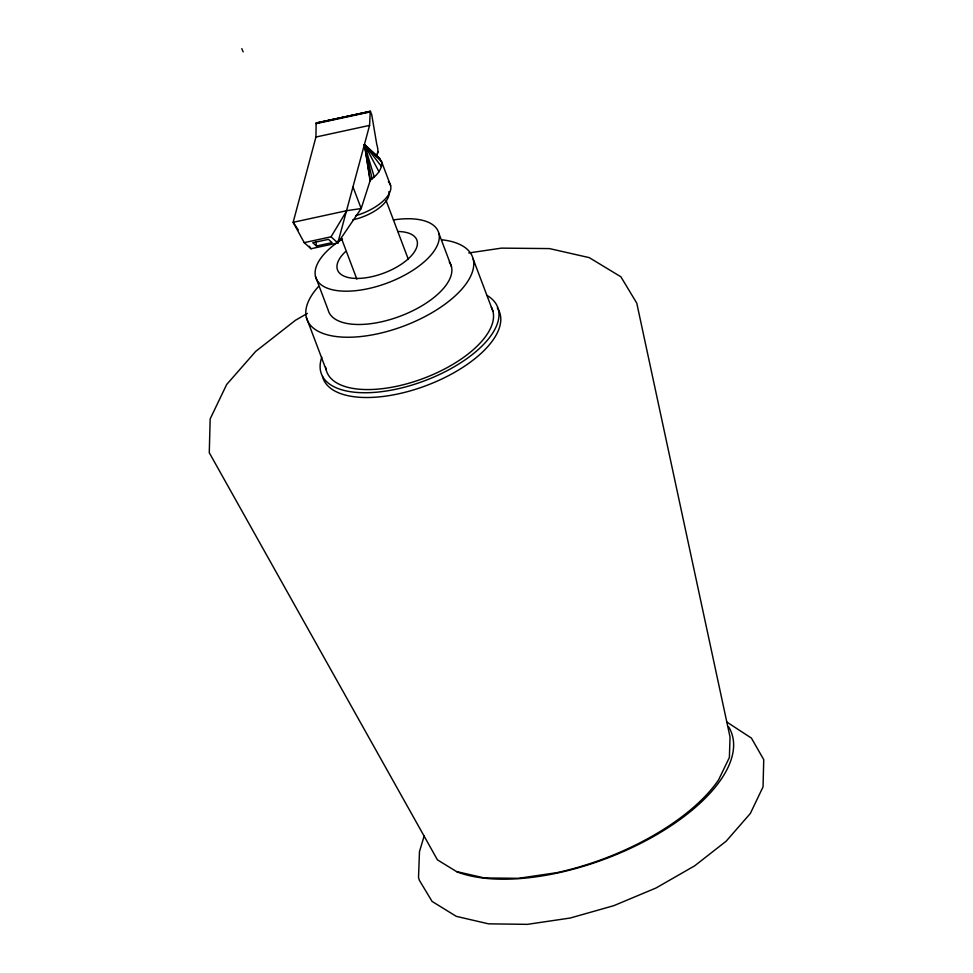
<?xml version="1.0" encoding="UTF-8"?>
<svg xmlns="http://www.w3.org/2000/svg" width="973" height="973" viewBox="0 0 973 973"><rect width="100%" height="100%" fill="white"/><g stroke="black" fill="none" stroke-linecap="round" stroke-linejoin="round"><path stroke-width="1.46" d="M379.397 158.003L364.474 144.515L370.263 180.26L361.178 208.55L337.826 242.934L310.995 248.747L304.221 242.63L293.153 222.306L315.945 137.023L316.14 123.157L370.251 111.25L371.71 114.559L376.77 144.418A6.787 1.873 77.8 0 1 377.39 153.6L376.66 156.325L379.397 158.003L381.647 161.859L390.635 185.636M304.221 242.63L331.039 236.816L337.826 242.934L369.582 125.395L370.251 111.25M370.263 180.26C376.113 175.943 382.486 169.752 381.647 161.859L364.474 144.515L370.093 180.893M377.39 153.6L377.901 151.581M337.826 242.934L338.507 240.355M424.264 835.625L419.485 851.557L418.524 877.391L419.29 880.164L432.073 901.412L456.313 916.359L488.519 923.839L527.451 924.35L570.227 918.025L613.768 905.681L655.997 888.008L694.649 865.836L726.174 841.183L750.329 813.477L763.039 786.889L763.744 759.633L751.411 738.093L726.563 721.869M331.039 236.816L346.802 210.679L361.178 208.55L353.09 187.157M307.383 313.415L295.573 320.19L255.704 351.387L226.673 384.493L210.156 418.913L209.28 452.725L437.4 859.816L456.933 871.832A161.761 73.693 -20.7 0 0 646.692 840.234A161.761 73.693 -20.7 0 0 728.57 726.709M316.14 123.157L369.776 111.53M370.567 111.518L316.334 122.89M316.018 123.68L369.655 112.053M315.945 137.023L369.582 125.395M346.802 210.679L293.153 222.306L298.249 229.859M316.407 246.023L332.085 242.63L328.436 239.346L312.759 242.739L316.407 246.023L315.97 241.924M468.755 252.956L501.484 248.127L549.465 248.589L589.237 257.626L620.883 276.794L636.768 303.138L730.03 737.011L729.397 757.468L718.548 779.945A160.375 73.06 -20.7 0 1 556.714 872.684L518.487 878.315L484.359 877.95L456.678 871.589M380.2 159.39L364.474 144.515L372.1 178.825M376.66 156.325L364.474 144.515L374.289 177.122M241.803 48.65L243.153 51.873M381.513 166.553L364.474 144.515L378.996 171.759M309.305 246.23L310.995 248.747M473.194 259.073L492.958 311.384M438.884 233.374L451.472 266.675M386.111 200.56L408.38 259.499M341.474 238.421L356.848 279.117M315.507 276.551L328.083 309.852A65.434 29.81 -20.7 0 0 402.348 315.361A65.434 29.81 -20.7 0 0 449.271 261.944M306.361 317.453L326.125 369.764M497.312 307.821A94.235 42.934 -20.7 0 1 428.959 384.554A94.235 42.934 -20.7 0 1 322.489 376.429M487.011 295.427A94.235 42.934 -20.7 0 1 424.07 380.978A94.235 42.934 -20.7 0 1 321.832 357.213M393.42 219.934A65.434 29.81 -20.7 0 1 431.635 254.257A65.434 29.81 -20.7 0 1 335.308 290.331A65.434 29.81 -20.7 0 1 342.508 239.005M397.823 231.501A42.398 19.314 -20.7 0 1 410.813 256.361A42.398 19.314 -20.7 0 1 353.637 278.314A42.398 19.314 -20.7 0 1 345.634 251.521M491.353 307.164A88.482 40.307 -20.7 0 1 421.248 379.227A88.482 40.307 -20.7 0 1 325.675 367.149M441.864 239.796A88.482 40.307 -20.7 0 1 457.505 293.676A88.482 40.307 -20.7 0 1 342.605 337.108A88.482 40.307 -20.7 0 1 318.621 286.39M388.884 191.632A33.374 15.203 -20.7 0 1 352.834 219.825M388.373 181.781A37.12 16.918 -20.7 0 1 355.777 215.665"/></g></svg>
